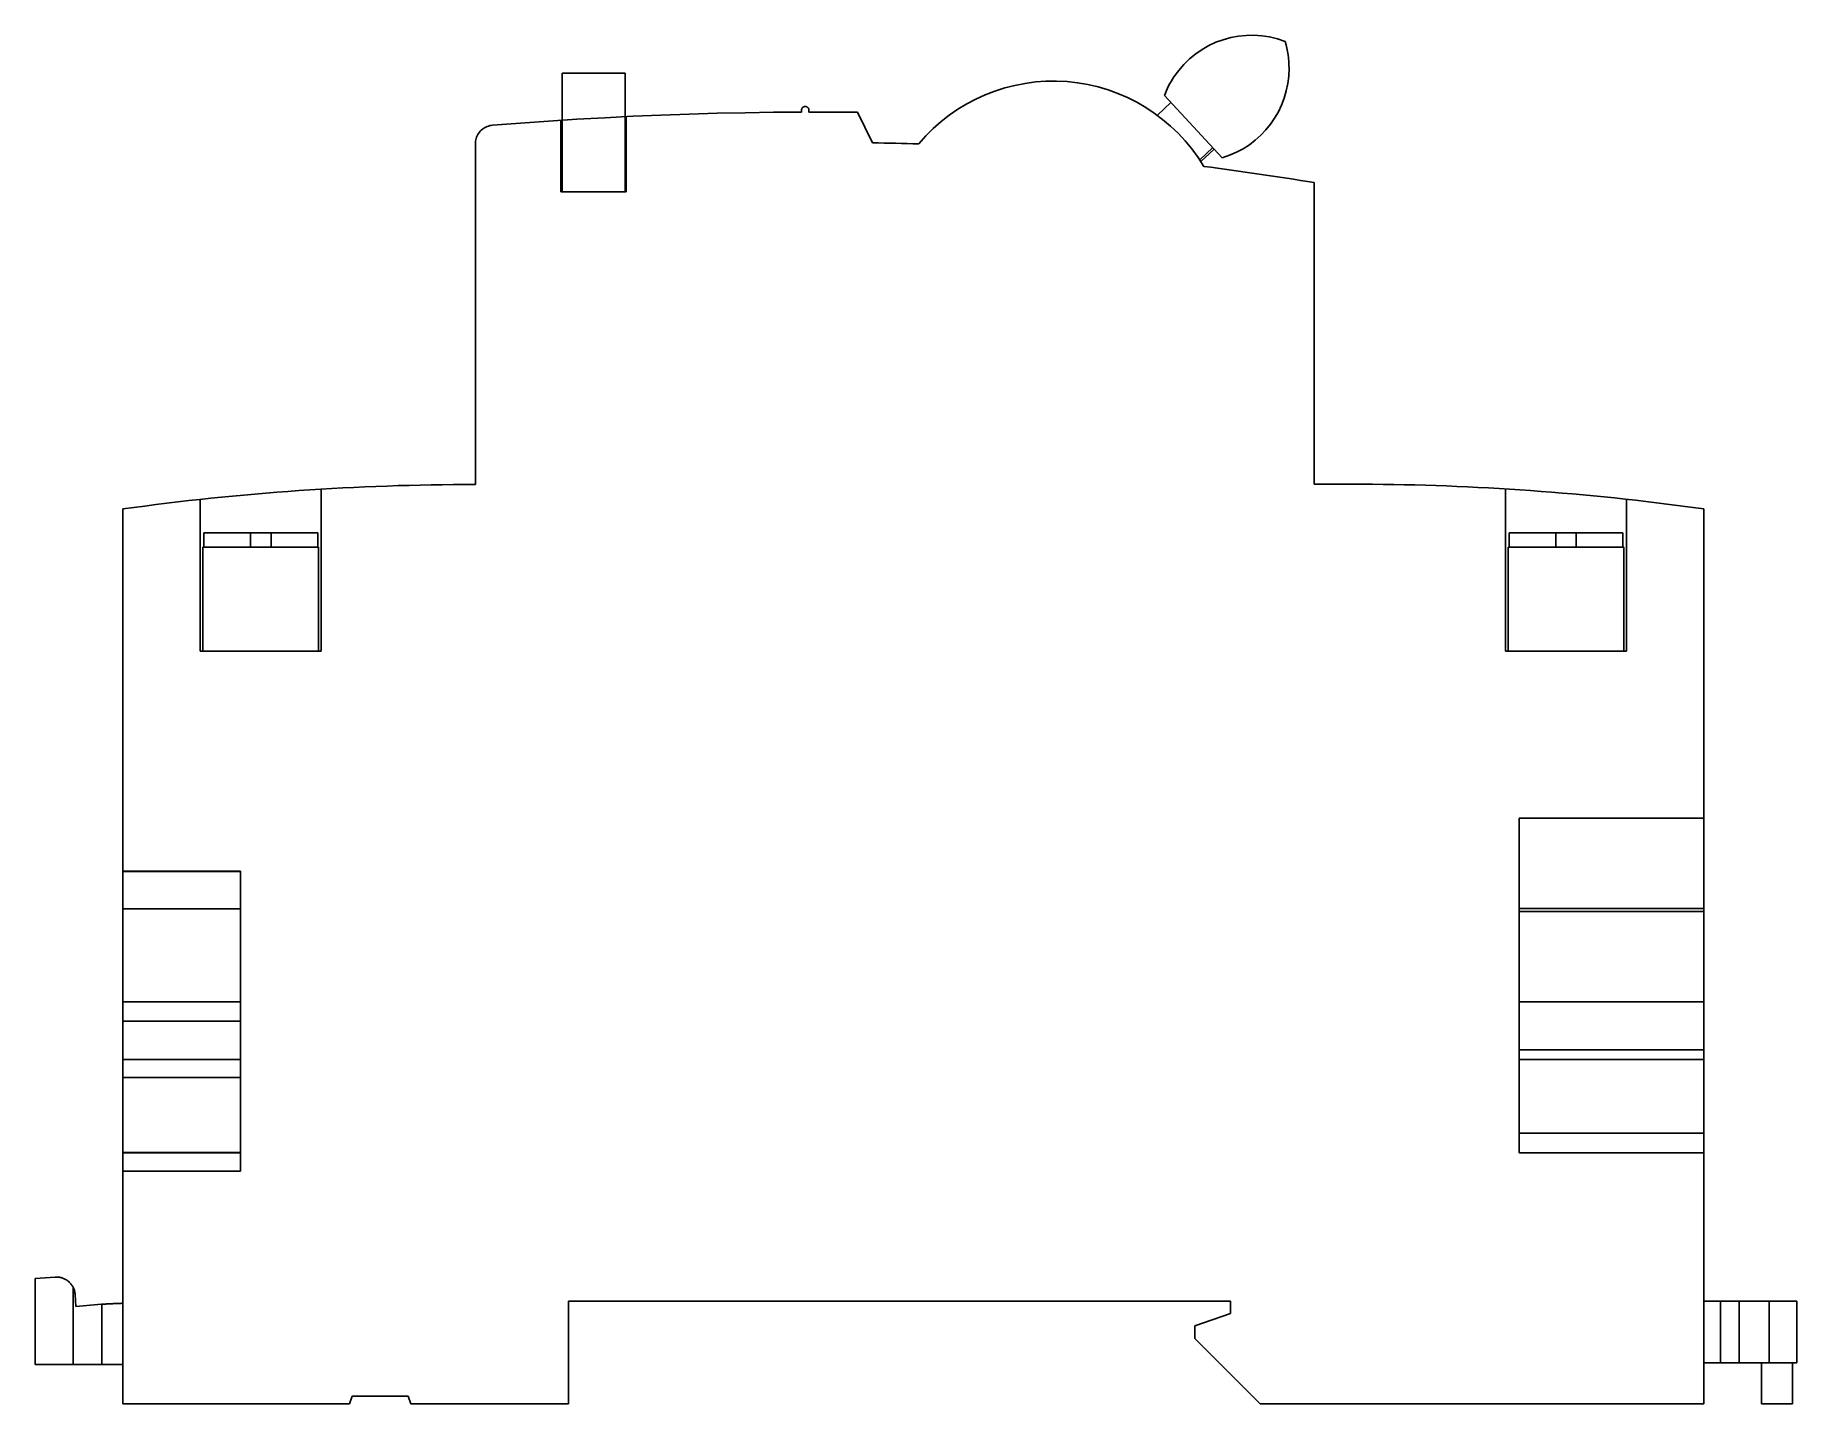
# Model space of a CAD drawing. Header units: millimetres. Extents: x -94.6 to -0.1, y 0 to 73.4.
import ezdxf

# ---------------------------------------------------------------- set-up
doc = ezdxf.new("R2010")
doc.units = ezdxf.units.MM
doc.layers.add('MAIN-1', color=7, linetype='Continuous')
doc.layers.add('MAIN-2', color=7, linetype='Continuous')

msp = doc.modelspace()

# ---------------------------------------------------------------- linework, layer by layer
at = {"layer": 'MAIN-1'}
for p, q in [((-66.312, 68.86), (-66.312, 71.374)), ((-66.312, 71.374), (-62.932, 71.374)), ((-62.932, 69.048), (-62.932, 71.374)), ((-34.013, 70.186), (-30.913, 66.844)), ((-64.028, 68.993), (-65.534, 68.908)), ((-62.522, 69.067), (-64.028, 68.993)), ((-61.016, 69.131), (-62.522, 69.067)), ((-59.508, 69.184), (-61.016, 69.131)), ((-58.001, 69.227), (-59.508, 69.184)), ((-56.493, 69.259), (-58.001, 69.227)), ((-54.985, 69.281), (-56.493, 69.259)), ((-53.477, 69.292), (-54.985, 69.281)), ((-53.476, 69.419), (-53.477, 69.41)), ((-53.477, 69.41), (-53.477, 69.401)), ((-53.477, 69.401), (-53.477, 69.392)), ((-53.477, 69.392), (-53.477, 69.292)), ((-53.474, 69.428), (-53.476, 69.419)), ((-53.472, 69.437), (-53.474, 69.428)), ((-53.47, 69.446), (-53.472, 69.437)), ((-53.468, 69.454), (-53.47, 69.446)), ((-53.465, 69.463), (-53.468, 69.454)), ((-53.461, 69.471), (-53.465, 69.463)), ((-53.458, 69.479), (-53.461, 69.471)), ((-53.453, 69.487), (-53.458, 69.479)), ((-53.449, 69.495), (-53.453, 69.487)), ((-53.444, 69.503), (-53.449, 69.495)), ((-53.439, 69.51), (-53.444, 69.503)), ((-53.434, 69.517), (-53.439, 69.51)), ((-53.428, 69.524), (-53.434, 69.517)), ((-53.422, 69.531), (-53.428, 69.524)), ((-53.416, 69.537), (-53.422, 69.531)), ((-53.409, 69.543), (-53.416, 69.537)), ((-53.402, 69.549), (-53.409, 69.543)), ((-53.395, 69.554), (-53.402, 69.549)), ((-53.388, 69.559), (-53.395, 69.554)), ((-53.38, 69.564), (-53.388, 69.559)), ((-53.372, 69.569), (-53.38, 69.564)), ((-53.364, 69.573), (-53.372, 69.569)), ((-53.356, 69.576), (-53.364, 69.573)), ((-53.348, 69.58), (-53.356, 69.576)), ((-53.339, 69.583), (-53.348, 69.58)), ((-53.33, 69.585), (-53.339, 69.583)), ((-53.322, 69.587), (-53.33, 69.585)), ((-53.313, 69.589), (-53.322, 69.587)), ((-53.304, 69.591), (-53.313, 69.589)), ((-53.295, 69.592), (-53.304, 69.591)), ((-53.286, 69.592), (-53.295, 69.592)), ((-53.277, 69.592), (-53.286, 69.592)), ((-53.268, 69.592), (-53.277, 69.592)), ((-53.259, 69.592), (-53.268, 69.592)), ((-53.251, 69.591), (-53.259, 69.592)), ((-53.242, 69.589), (-53.251, 69.591)), ((-53.233, 69.587), (-53.242, 69.589)), ((-53.224, 69.585), (-53.233, 69.587)), ((-53.216, 69.583), (-53.224, 69.585)), ((-53.207, 69.58), (-53.216, 69.583)), ((-53.199, 69.576), (-53.207, 69.58)), ((-53.191, 69.573), (-53.199, 69.576)), ((-53.183, 69.569), (-53.191, 69.573)), ((-53.175, 69.564), (-53.183, 69.569)), ((-53.167, 69.559), (-53.175, 69.564)), ((-53.16, 69.554), (-53.167, 69.559)), ((-53.153, 69.549), (-53.16, 69.554)), ((-53.146, 69.543), (-53.153, 69.549)), ((-53.139, 69.537), (-53.146, 69.543)), ((-53.133, 69.531), (-53.139, 69.537)), ((-53.127, 69.524), (-53.133, 69.531)), ((-53.121, 69.517), (-53.127, 69.524)), ((-53.116, 69.51), (-53.121, 69.517)), ((-53.11, 69.503), (-53.116, 69.51)), ((-53.106, 69.495), (-53.11, 69.503)), ((-53.101, 69.487), (-53.106, 69.495)), ((-53.097, 69.479), (-53.101, 69.487)), ((-53.093, 69.471), (-53.097, 69.479)), ((-53.09, 69.463), (-53.093, 69.471)), ((-53.087, 69.454), (-53.09, 69.463)), ((-53.085, 69.446), (-53.087, 69.454)), ((-53.082, 69.437), (-53.085, 69.446)), ((-53.081, 69.428), (-53.082, 69.437)), ((-53.079, 69.419), (-53.081, 69.428)), ((-53.078, 69.41), (-53.079, 69.419)), ((-53.078, 69.401), (-53.078, 69.41)), ((-53.077, 69.392), (-53.078, 69.401)), ((-53.077, 69.294), (-53.077, 69.392)), ((-53.013, 69.294), (-53.077, 69.294)), ((-52.949, 69.294), (-53.013, 69.294)), ((-52.885, 69.294), (-52.949, 69.294)), ((-52.82, 69.294), (-52.885, 69.294)), ((-52.756, 69.294), (-52.82, 69.294)), ((-52.692, 69.294), (-52.756, 69.294)), ((-52.627, 69.294), (-52.692, 69.294)), ((-52.338, 69.294), (-52.627, 69.294)), ((-52.048, 69.293), (-52.338, 69.294)), ((-51.759, 69.292), (-52.048, 69.293)), ((-51.469, 69.291), (-51.759, 69.292)), ((-51.179, 69.289), (-51.469, 69.291)), ((-50.89, 69.287), (-51.179, 69.289)), ((-50.6, 69.285), (-50.89, 69.287)), ((-50.477, 69.283), (-50.6, 69.285)), ((-49.683, 67.675), (-50.477, 69.283)), ((-33.665, 69.811), (-34.393, 69.12)), ((-34.393, 69.12), (-33.665, 69.811)), ((-70.87, 68.022), (-70.899, 67.954)), ((-70.835, 68.089), (-70.87, 68.022)), ((-70.796, 68.152), (-70.835, 68.089)), ((-70.752, 68.213), (-70.796, 68.152)), ((-70.703, 68.269), (-70.752, 68.213)), ((-70.651, 68.323), (-70.703, 68.269)), ((-70.594, 68.372), (-70.651, 68.323)), ((-70.534, 68.416), (-70.594, 68.372)), ((-70.471, 68.456), (-70.534, 68.416)), ((-70.405, 68.492), (-70.471, 68.456)), ((-70.337, 68.522), (-70.405, 68.492)), ((-70.267, 68.547), (-70.337, 68.522)), ((-70.195, 68.567), (-70.267, 68.547)), ((-70.121, 68.581), (-70.195, 68.567)), ((-70.047, 68.59), (-70.121, 68.581)), ((-68.544, 68.706), (-70.047, 68.59)), ((-67.039, 68.812), (-68.544, 68.706)), ((-65.534, 68.908), (-67.039, 68.812)), ((-70.956, 67.737), (-70.964, 67.663)), ((-70.964, 67.663), (-70.964, 49.328)), ((-70.942, 67.811), (-70.956, 67.737)), ((-70.923, 67.883), (-70.942, 67.811)), ((-70.899, 67.954), (-70.923, 67.883)), ((-49.668, 67.645), (-49.683, 67.675)), ((-32.062, 66.636), (-31.341, 67.305)), ((-25.977, 49.344), (-25.977, 65.512)), ((-23.977, 49.344), (-25.977, 49.344)), ((-89.872, 48.016), (-89.872, 0.044)), ((-5.077, 48.016), (-5.944, 48.135)), ((-5.077, 0.044), (-5.077, 48.016)), ((-93.503, 6.836), (-94.574, 6.761)), ((-94.574, 2.144), (-94.574, 6.761)), ((-93.458, 6.838), (-93.503, 6.836)), ((-93.414, 6.838), (-93.458, 6.838)), ((-93.369, 6.836), (-93.414, 6.838)), ((-93.324, 6.832), (-93.369, 6.836)), ((-93.279, 6.826), (-93.324, 6.832)), ((-93.235, 6.818), (-93.279, 6.826)), ((-93.191, 6.808), (-93.235, 6.818)), ((-93.148, 6.796), (-93.191, 6.808)), ((-93.105, 6.783), (-93.148, 6.796)), ((-93.063, 6.767), (-93.105, 6.783)), ((-93.022, 6.749), (-93.063, 6.767)), ((-92.982, 6.73), (-93.022, 6.749)), ((-92.942, 6.709), (-92.982, 6.73)), ((-92.903, 6.686), (-92.942, 6.709)), ((-92.866, 6.661), (-92.903, 6.686)), ((-92.83, 6.635), (-92.866, 6.661)), ((-92.794, 6.607), (-92.83, 6.635)), ((-92.761, 6.578), (-92.794, 6.607)), ((-92.728, 6.547), (-92.761, 6.578)), ((-92.697, 6.514), (-92.728, 6.547)), ((-92.667, 6.481), (-92.697, 6.514)), ((-92.639, 6.446), (-92.667, 6.481)), ((-92.613, 6.409), (-92.639, 6.446)), ((-92.588, 6.372), (-92.613, 6.409)), ((-92.565, 6.334), (-92.588, 6.372)), ((-92.544, 6.294), (-92.565, 6.334)), ((-92.524, 6.254), (-92.544, 6.294)), ((-92.506, 6.213), (-92.524, 6.254)), ((-92.49, 6.171), (-92.506, 6.213)), ((-92.476, 6.128), (-92.49, 6.171)), ((-92.464, 6.085), (-92.476, 6.128)), ((-92.454, 6.041), (-92.464, 6.085)), ((-92.453, 6.033), (-92.458, 6.056)), ((-92.446, 5.997), (-92.454, 6.041)), ((-92.448, 6.009), (-92.453, 6.033)), ((-92.444, 5.985), (-92.448, 6.009)), ((-92.44, 5.952), (-92.446, 5.997)), ((-92.441, 5.96), (-92.444, 5.985)), ((-92.438, 5.934), (-92.441, 5.96)), ((-92.436, 5.908), (-92.44, 5.952)), ((-92.436, 5.908), (-92.438, 5.934)), ((-92.39, 5.251), (-92.436, 5.908)), ((-90.685, 5.396), (-90.82, 5.389)), ((-90.786, 5.391), (-90.82, 5.389)), ((-90.75, 5.393), (-90.786, 5.391)), ((-90.711, 5.395), (-90.75, 5.393)), ((-90.67, 5.397), (-90.711, 5.395)), ((-90.551, 5.404), (-90.685, 5.396)), ((-90.626, 5.4), (-90.67, 5.397)), ((-90.581, 5.402), (-90.626, 5.4)), ((-90.533, 5.405), (-90.581, 5.402)), ((-90.415, 5.41), (-90.551, 5.404)), ((-90.484, 5.407), (-90.533, 5.405)), ((-90.433, 5.41), (-90.484, 5.407)), ((-90.381, 5.412), (-90.433, 5.41)), ((-90.28, 5.417), (-90.415, 5.41)), ((-90.328, 5.414), (-90.381, 5.412)), ((-90.273, 5.417), (-90.328, 5.414)), ((-90.148, 5.422), (-90.28, 5.417)), ((-90.217, 5.419), (-90.273, 5.417)), ((-90.161, 5.421), (-90.217, 5.419)), ((-90.104, 5.424), (-90.161, 5.421)), ((-90.016, 5.427), (-90.148, 5.422)), ((-90.047, 5.426), (-90.104, 5.424)), ((-89.99, 5.428), (-90.047, 5.426)), ((-89.874, 5.431), (-90.016, 5.427)), ((-89.932, 5.429), (-89.99, 5.428)), ((-89.874, 5.431), (-89.932, 5.429)), ((-65.977, 0.044), (-65.977, 5.544)), ((-65.977, 5.544), (-30.477, 5.544)), ((-30.477, 4.888), (-32.385, 4.213)), ((-30.477, 5.544), (-30.477, 4.888)), ((-5.077, 5.544), (-0.1, 5.544)), ((-0.1, 5.544), (-0.1, 2.244)), ((-32.385, 4.213), (-32.385, 3.544)), ((-32.385, 3.544), (-28.885, 0.044)), ((-89.872, 2.144), (-94.574, 2.144)), ((-5.077, 2.244), (-0.1, 2.244)), ((-1.989, 0.044), (-1.989, 2.244)), ((-0.335, 2.244), (-0.335, 0.044)), ((-89.872, 0.044), (-77.723, 0.044)), ((-77.723, 0.044), (-77.577, 0.444)), ((-77.577, 0.444), (-74.577, 0.444)), ((-74.577, 0.444), (-74.432, 0.044)), ((-74.432, 0.044), (-65.977, 0.044)), ((-28.885, 0.044), (-5.077, 0.044)), ((-0.335, 0.044), (-1.989, 0.044))]:
    msp.add_line(p, q, dxfattribs=at)
for centre, radius, start, end in [((-29.337, 68.413), 5, 68.95387, 146.45563), ((-32.33, 71.639), 5, 0, 16.74612), ((-39.977, 61.544), 9.411, 30.92081, 140.0483), ((-29.337, 68.413), 5, 146.45563, 159.23866), ((-32.33, 71.639), 5, 286.46133, 0), ((-52.127, -92.306), 159.969, 88.23195, 89.11917), ((-52.127, -92.306), 159.969, 80.59173, 82.73711), ((-70.964, -87.571), 136.899, 89.99998, 97.939), ((-23.977, -85.76), 135.104, 82.32934, 89.99998), ((-88.995, -24.556), 30, 93.48637, 96.49715)]:
    msp.add_arc(centre, radius, start, end, dxfattribs=at)
at = {"layer": 'MAIN-2'}
for p, q in [((-27.542, 73.08), (-27.542, 73.08)), ((-66.312, 71.374), (-66.312, 71.374)), ((-62.932, 71.374), (-62.932, 71.374)), ((-33.505, 71.176), (-33.505, 71.176)), ((-27.33, 71.639), (-27.33, 71.639)), ((-34.013, 70.186), (-34.013, 70.186)), ((-62.932, 65.024), (-62.932, 69.048)), ((-62.877, 69.051), (-62.877, 69.051)), ((-62.877, 69.051), (-62.877, 65.024)), ((-53.477, 69.392), (-53.477, 69.392)), ((-53.477, 69.292), (-53.477, 69.292)), ((-53.277, 69.592), (-53.277, 69.592)), ((-53.077, 69.392), (-53.077, 69.392)), ((-53.077, 69.294), (-53.077, 69.294)), ((-52.627, 69.294), (-52.627, 69.294)), ((-50.6, 69.285), (-50.6, 69.285)), ((-50.477, 69.283), (-50.477, 69.283)), ((-34.393, 69.12), (-34.393, 69.12)), ((-33.665, 69.811), (-33.665, 69.811)), ((-70.047, 68.59), (-70.047, 68.59)), ((-66.377, 68.856), (-66.377, 68.856)), ((-66.377, 68.856), (-66.377, 65.024)), ((-66.312, 65.024), (-66.312, 68.86)), ((-70.964, 67.663), (-70.964, 67.663)), ((-49.683, 67.675), (-49.683, 67.675)), ((-49.668, 67.645), (-49.668, 67.645)), ((-47.192, 67.587), (-47.192, 67.587)), ((-31.42, 67.391), (-32.121, 66.726)), ((-31.341, 67.305), (-31.341, 67.305)), ((-32.062, 66.636), (-32.062, 66.636)), ((-31.904, 66.38), (-31.904, 66.38)), ((-30.913, 66.844), (-30.913, 66.844)), ((-25.977, 65.512), (-25.977, 65.512)), ((-66.377, 65.024), (-66.377, 65.024)), ((-66.377, 65.024), (-62.877, 65.024)), ((-66.312, 65.024), (-66.312, 65.024)), ((-62.932, 65.024), (-62.932, 65.024)), ((-62.877, 65.024), (-62.877, 65.024)), ((-70.964, 49.328), (-70.964, 49.328)), ((-25.977, 49.344), (-25.977, 49.344)), ((-23.977, 49.344), (-23.977, 49.344)), ((-85.72, 48.531), (-85.72, 40.386)), ((-85.72, 48.531), (-85.72, 40.386)), ((-79.234, 49.078), (-79.234, 40.386)), ((-79.234, 49.078), (-79.234, 40.386)), ((-15.727, 49.092), (-15.727, 40.386)), ((-15.72, 49.092), (-15.72, 40.386)), ((-9.234, 48.537), (-9.234, 40.386)), ((-9.227, 48.537), (-9.227, 40.386)), ((-89.872, 48.016), (-89.872, 48.016)), ((-5.944, 48.135), (-5.944, 48.135)), ((-5.077, 48.016), (-5.077, 48.016)), ((-85.529, 46.736), (-79.426, 46.736)), ((-85.529, 45.974), (-85.529, 46.736)), ((-85.529, 45.974), (-85.529, 46.736)), ((-85.529, 45.974), (-85.529, 46.736)), ((-85.529, 45.974), (-85.529, 46.736)), ((-83.027, 46.736), (-83.027, 46.736)), ((-83.027, 46.736), (-83.027, 46.736)), ((-83.027, 46.736), (-83.027, 46.736)), ((-83.027, 46.736), (-83.027, 46.736)), ((-83.027, 46.736), (-83.027, 45.974)), ((-81.927, 46.736), (-81.927, 46.736)), ((-81.927, 46.736), (-81.927, 46.736)), ((-81.927, 46.736), (-81.927, 46.736)), ((-81.927, 46.736), (-81.927, 46.736)), ((-81.927, 46.736), (-81.927, 45.974)), ((-79.426, 45.974), (-79.426, 46.736)), ((-79.426, 45.974), (-79.426, 46.736)), ((-79.426, 45.974), (-79.426, 46.736)), ((-79.426, 45.974), (-79.426, 46.736)), ((-15.528, 45.974), (-15.528, 46.736)), ((-15.528, 45.974), (-15.528, 46.736)), ((-15.528, 46.736), (-9.427, 46.736)), ((-15.528, 45.974), (-15.528, 46.736)), ((-15.528, 45.974), (-15.528, 46.736)), ((-13.027, 46.736), (-13.027, 46.736)), ((-13.027, 46.736), (-13.027, 46.736)), ((-13.027, 46.736), (-13.027, 46.736)), ((-13.027, 46.736), (-13.027, 46.736)), ((-13.027, 46.736), (-13.027, 45.974)), ((-11.927, 46.736), (-11.927, 46.736)), ((-11.927, 46.736), (-11.927, 46.736)), ((-11.927, 46.736), (-11.927, 46.736)), ((-11.927, 46.736), (-11.927, 46.736)), ((-11.927, 46.736), (-11.927, 45.974)), ((-9.427, 45.974), (-9.427, 46.736)), ((-9.427, 45.974), (-9.427, 46.736)), ((-9.427, 45.974), (-9.427, 46.736)), ((-9.427, 45.974), (-9.427, 46.736)), ((-85.578, 45.974), (-85.529, 45.974)), ((-85.578, 40.386), (-85.578, 45.974)), ((-85.578, 40.386), (-85.578, 45.974)), ((-85.529, 45.974), (-83.027, 45.974)), ((-83.027, 45.974), (-83.027, 45.974)), ((-83.027, 45.974), (-83.027, 45.974)), ((-83.027, 45.974), (-83.027, 45.974)), ((-83.027, 45.974), (-83.027, 45.974)), ((-83.027, 45.974), (-81.927, 45.974)), ((-81.927, 45.974), (-81.927, 45.974)), ((-81.927, 45.974), (-81.927, 45.974)), ((-81.927, 45.974), (-81.927, 45.974)), ((-81.927, 45.974), (-81.927, 45.974)), ((-81.927, 45.974), (-79.426, 45.974)), ((-79.426, 45.974), (-79.377, 45.974)), ((-79.377, 40.386), (-79.377, 45.974)), ((-79.377, 40.386), (-79.377, 45.974)), ((-15.577, 40.386), (-15.577, 45.974)), ((-15.577, 45.974), (-15.528, 45.974)), ((-15.577, 40.386), (-15.577, 45.974)), ((-15.528, 45.974), (-13.027, 45.974)), ((-13.027, 45.974), (-13.027, 45.974)), ((-13.027, 45.974), (-13.027, 45.974)), ((-13.027, 45.974), (-13.027, 45.974)), ((-13.027, 45.974), (-13.027, 45.974)), ((-13.027, 45.974), (-11.927, 45.974)), ((-11.927, 45.974), (-11.927, 45.974)), ((-11.927, 45.974), (-11.927, 45.974)), ((-11.927, 45.974), (-11.927, 45.974)), ((-11.927, 45.974), (-11.927, 45.974)), ((-11.927, 45.974), (-9.427, 45.974)), ((-9.427, 45.974), (-9.377, 45.974)), ((-9.377, 40.386), (-9.377, 45.974)), ((-9.377, 40.386), (-9.377, 45.974)), ((-79.234, 40.386), (-85.72, 40.386)), ((-15.727, 40.386), (-15.72, 40.386)), ((-15.72, 40.386), (-9.234, 40.386)), ((-9.234, 40.386), (-9.227, 40.386)), ((-14.986, 31.444), (-14.986, 31.444)), ((-14.986, 26.444), (-14.986, 31.444)), ((-14.986, 31.444), (-5.077, 31.444)), ((-5.077, 31.444), (-5.077, 31.444)), ((-89.872, 28.603), (-89.872, 28.603)), ((-89.872, 28.603), (-83.566, 28.603)), ((-89.872, 28.574), (-89.872, 28.574)), ((-89.872, 28.574), (-83.566, 28.574)), ((-83.566, 28.574), (-83.566, 28.603)), ((-83.566, 28.603), (-83.566, 28.603)), ((-83.566, 26.583), (-83.566, 28.574)), ((-83.566, 28.574), (-83.566, 28.574)), ((-89.872, 26.583), (-83.566, 26.583)), ((-83.566, 21.585), (-83.566, 26.583)), ((-14.986, 26.594), (-5.077, 26.594)), ((-14.986, 26.444), (-14.986, 26.444)), ((-14.986, 14.544), (-14.986, 26.444)), ((-14.986, 26.444), (-5.077, 26.444)), ((-5.077, 26.444), (-5.077, 26.444)), ((-89.872, 21.585), (-83.566, 21.585)), ((-83.566, 20.56), (-83.566, 21.585)), ((-14.986, 21.594), (-5.077, 21.594)), ((-89.872, 20.56), (-83.566, 20.56)), ((-89.872, 20.55), (-83.566, 20.55)), ((-83.566, 20.438), (-83.566, 20.56)), ((-83.566, 20.31), (-83.566, 20.438)), ((-83.566, 20.176), (-83.566, 20.31)), ((-83.566, 20.038), (-83.566, 20.176)), ((-83.566, 19.894), (-83.566, 20.038)), ((-83.566, 19.746), (-83.566, 19.894)), ((-83.566, 19.594), (-83.566, 19.746)), ((-83.566, 19.437), (-83.566, 19.594)), ((-83.566, 19.277), (-83.566, 19.437)), ((-83.566, 19.114), (-83.566, 19.277)), ((-83.566, 18.947), (-83.566, 19.114)), ((-83.566, 18.778), (-83.566, 18.947)), ((-14.986, 19.027), (-14.986, 19.027)), ((-14.986, 19.027), (-5.077, 19.027)), ((-5.077, 19.027), (-5.077, 19.027)), ((-89.872, 18.505), (-83.566, 18.505)), ((-83.566, 18.606), (-83.566, 18.778)), ((-83.566, 18.432), (-83.566, 18.606)), ((-83.566, 18.257), (-83.566, 18.432)), ((-83.566, 18.08), (-83.566, 18.257)), ((-83.566, 17.902), (-83.566, 18.08)), ((-14.986, 18.494), (-5.077, 18.494)), ((-89.872, 17.544), (-83.566, 17.544)), ((-89.872, 17.544), (-83.566, 17.544)), ((-83.566, 17.723), (-83.566, 17.902)), ((-83.566, 17.544), (-83.566, 17.723)), ((-83.566, 17.357), (-83.566, 17.544)), ((-83.566, 17.171), (-83.566, 17.357)), ((-83.566, 16.985), (-83.566, 17.171)), ((-83.566, 16.801), (-83.566, 16.985)), ((-83.566, 16.618), (-83.566, 16.801)), ((-83.566, 16.437), (-83.566, 16.618)), ((-83.566, 16.258), (-83.566, 16.437)), ((-83.566, 16.082), (-83.566, 16.258)), ((-83.566, 15.91), (-83.566, 16.082)), ((-83.566, 15.74), (-83.566, 15.91)), ((-83.566, 15.575), (-83.566, 15.74)), ((-83.566, 15.414), (-83.566, 15.575)), ((-83.566, 15.257), (-83.566, 15.414)), ((-83.566, 15.106), (-83.566, 15.257)), ((-83.566, 14.959), (-83.566, 15.106)), ((-83.566, 14.818), (-83.566, 14.959)), ((-83.566, 14.683), (-83.566, 14.818)), ((-83.566, 14.554), (-83.566, 14.683)), ((-83.566, 14.431), (-83.566, 14.554)), ((-83.566, 14.315), (-83.566, 14.431)), ((-83.566, 14.206), (-83.566, 14.315)), ((-83.566, 14.104), (-83.566, 14.206)), ((-14.986, 13.494), (-14.986, 14.68)), ((-14.986, 14.544), (-14.986, 14.544)), ((-14.986, 14.544), (-5.077, 14.544)), ((-5.077, 14.544), (-5.077, 14.544)), ((-89.61, 13.507), (-89.872, 13.507)), ((-89.872, 13.503), (-83.566, 13.503)), ((-89.61, 13.5), (-89.872, 13.5)), ((-89.347, 13.507), (-89.61, 13.507)), ((-89.347, 13.5), (-89.61, 13.5)), ((-89.084, 13.507), (-89.347, 13.507)), ((-89.084, 13.5), (-89.347, 13.5)), ((-88.821, 13.507), (-89.084, 13.507)), ((-88.821, 13.5), (-89.084, 13.5)), ((-88.559, 13.507), (-88.821, 13.507)), ((-88.559, 13.5), (-88.821, 13.5)), ((-88.296, 13.507), (-88.559, 13.507)), ((-88.296, 13.5), (-88.559, 13.5)), ((-88.033, 13.507), (-88.296, 13.507)), ((-88.033, 13.5), (-88.296, 13.5)), ((-87.77, 13.507), (-88.033, 13.507)), ((-87.77, 13.5), (-88.033, 13.5)), ((-87.507, 13.507), (-87.77, 13.507)), ((-87.507, 13.5), (-87.77, 13.5)), ((-87.245, 13.507), (-87.507, 13.507)), ((-87.245, 13.5), (-87.507, 13.5)), ((-86.982, 13.507), (-87.245, 13.507)), ((-86.982, 13.5), (-87.245, 13.5)), ((-86.719, 13.507), (-86.982, 13.507)), ((-86.719, 13.5), (-86.982, 13.5)), ((-86.456, 13.507), (-86.719, 13.507)), ((-86.456, 13.5), (-86.719, 13.5)), ((-86.194, 13.507), (-86.456, 13.507)), ((-86.194, 13.5), (-86.456, 13.5)), ((-85.931, 13.507), (-86.194, 13.507)), ((-85.931, 13.5), (-86.194, 13.5)), ((-85.668, 13.507), (-85.931, 13.507)), ((-85.668, 13.5), (-85.931, 13.5)), ((-85.405, 13.507), (-85.668, 13.507)), ((-85.405, 13.5), (-85.668, 13.5)), ((-85.143, 13.507), (-85.405, 13.507)), ((-85.143, 13.5), (-85.405, 13.5)), ((-84.88, 13.507), (-85.143, 13.507)), ((-84.88, 13.5), (-85.143, 13.5)), ((-84.617, 13.507), (-84.88, 13.507)), ((-84.617, 13.5), (-84.88, 13.5)), ((-84.354, 13.507), (-84.617, 13.507)), ((-84.354, 13.5), (-84.617, 13.5)), ((-84.092, 13.507), (-84.354, 13.507)), ((-84.092, 13.5), (-84.354, 13.5)), ((-83.829, 13.507), (-84.092, 13.507)), ((-83.829, 13.5), (-84.092, 13.5)), ((-83.566, 13.507), (-83.829, 13.507)), ((-83.566, 13.5), (-83.829, 13.5)), ((-83.566, 14.01), (-83.566, 14.104)), ((-83.566, 13.923), (-83.566, 14.01)), ((-83.566, 13.843), (-83.566, 13.923)), ((-83.566, 13.772), (-83.566, 13.843)), ((-83.566, 13.708), (-83.566, 13.772)), ((-83.566, 13.653), (-83.566, 13.708)), ((-83.566, 13.606), (-83.566, 13.653)), ((-83.566, 13.569), (-83.566, 13.606)), ((-83.566, 13.54), (-83.566, 13.569)), ((-83.566, 13.519), (-83.566, 13.54)), ((-83.566, 13.507), (-83.566, 13.519)), ((-83.566, 13.503), (-83.566, 13.507)), ((-83.566, 12.514), (-83.566, 13.5)), ((-14.986, 13.494), (-5.077, 13.494)), ((-89.872, 12.514), (-89.872, 12.514)), ((-89.872, 12.514), (-83.566, 12.514)), ((-89.872, 12.511), (-89.872, 12.511)), ((-89.872, 12.511), (-83.566, 12.511)), ((-83.566, 12.511), (-83.566, 12.514)), ((-83.566, 12.514), (-83.566, 12.514)), ((-83.566, 12.511), (-83.566, 12.511)), ((-94.574, 6.761), (-94.574, 6.761)), ((-93.503, 6.836), (-93.503, 6.836)), ((-92.545, 6.297), (-92.545, 6.298)), ((-92.545, 2.144), (-92.545, 6.298)), ((-92.543, 6.294), (-92.545, 6.297)), ((-92.541, 6.289), (-92.543, 6.294)), ((-92.538, 6.283), (-92.541, 6.289)), ((-92.534, 6.274), (-92.538, 6.283)), ((-92.529, 6.264), (-92.534, 6.274)), ((-92.523, 6.252), (-92.529, 6.264)), ((-92.517, 6.238), (-92.523, 6.252)), ((-92.511, 6.223), (-92.517, 6.238)), ((-92.504, 6.207), (-92.511, 6.223)), ((-92.497, 6.189), (-92.504, 6.207)), ((-92.49, 6.169), (-92.497, 6.189)), ((-92.483, 6.149), (-92.49, 6.169)), ((-92.476, 6.127), (-92.483, 6.149)), ((-92.47, 6.104), (-92.476, 6.127)), ((-92.463, 6.08), (-92.47, 6.104)), ((-92.458, 6.056), (-92.463, 6.08)), ((-92.436, 5.908), (-92.436, 5.908)), ((-92.436, 5.908), (-92.436, 5.908)), ((-92.39, 5.251), (-92.39, 5.251)), ((-92.39, 5.251), (-92.39, 5.251)), ((-90.995, 5.377), (-90.995, 5.377)), ((-90.995, 5.377), (-90.995, 5.377)), ((-90.995, 2.144), (-90.995, 5.377)), ((-90.82, 5.389), (-90.82, 5.389)), ((-90.82, 5.389), (-90.82, 5.389)), ((-89.874, 5.431), (-89.874, 5.431)), ((-89.874, 5.431), (-89.874, 5.431)), ((-65.977, 5.544), (-65.977, 5.544)), ((-30.477, 5.544), (-30.477, 5.544)), ((-30.477, 4.888), (-30.477, 4.888)), ((-5.077, 5.544), (-5.077, 5.544)), ((-5.077, 5.544), (-5.077, 5.544)), ((-4.185, 2.244), (-4.185, 5.544)), ((-4.185, 5.544), (-4.185, 2.244)), ((-3.185, 2.244), (-3.185, 5.544)), ((-3.185, 5.544), (-3.185, 5.544)), ((-3.185, 5.544), (-3.185, 5.544)), ((-1.585, 2.244), (-1.585, 5.544)), ((-0.1, 5.544), (-0.1, 5.544)), ((-32.385, 4.213), (-32.385, 4.213)), ((-32.385, 3.544), (-32.385, 3.544)), ((-94.574, 2.144), (-94.574, 2.144)), ((-90.995, 2.144), (-90.995, 2.144)), ((-90.995, 2.144), (-90.995, 2.144)), ((-89.872, 2.144), (-89.872, 2.144)), ((-89.872, 2.144), (-89.872, 2.144)), ((-5.077, 2.244), (-5.077, 2.244)), ((-5.077, 2.244), (-5.077, 2.244)), ((-3.185, 2.244), (-3.185, 2.244)), ((-3.185, 2.244), (-3.185, 2.244)), ((-1.989, 2.244), (-1.989, 2.244)), ((-1.989, 2.244), (-1.989, 2.244)), ((-1.585, 2.244), (-1.989, 2.244)), ((-1.989, 2.244), (-1.989, 2.244)), ((-0.335, 2.244), (-0.335, 2.244)), ((-0.1, 2.244), (-0.1, 2.244)), ((-89.872, 0.044), (-89.872, 0.044)), ((-77.723, 0.044), (-77.723, 0.044)), ((-77.577, 0.444), (-77.577, 0.444)), ((-74.577, 0.444), (-74.577, 0.444)), ((-74.432, 0.044), (-74.432, 0.044)), ((-65.977, 0.044), (-65.977, 0.044)), ((-28.885, 0.044), (-28.885, 0.044)), ((-5.077, 0.044), (-5.077, 0.044)), ((-1.989, 0.044), (-1.989, 0.044)), ((-0.335, 0.044), (-0.335, 0.044))]:
    msp.add_line(p, q, dxfattribs=at)

doc.saveas('drawing.dxf')
